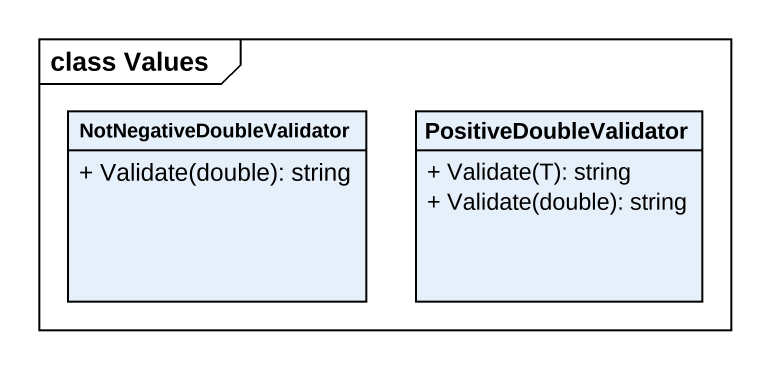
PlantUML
@startuml
mainframe class Values
hide circle
hide empty members
skinparam classAttributeIconSize 0
class NotNegativeDoubleValidator {
  + Validate(double): string
}
class PositiveDoubleValidator {
  + Validate(T): string
  + Validate(double): string
}
@enduml
